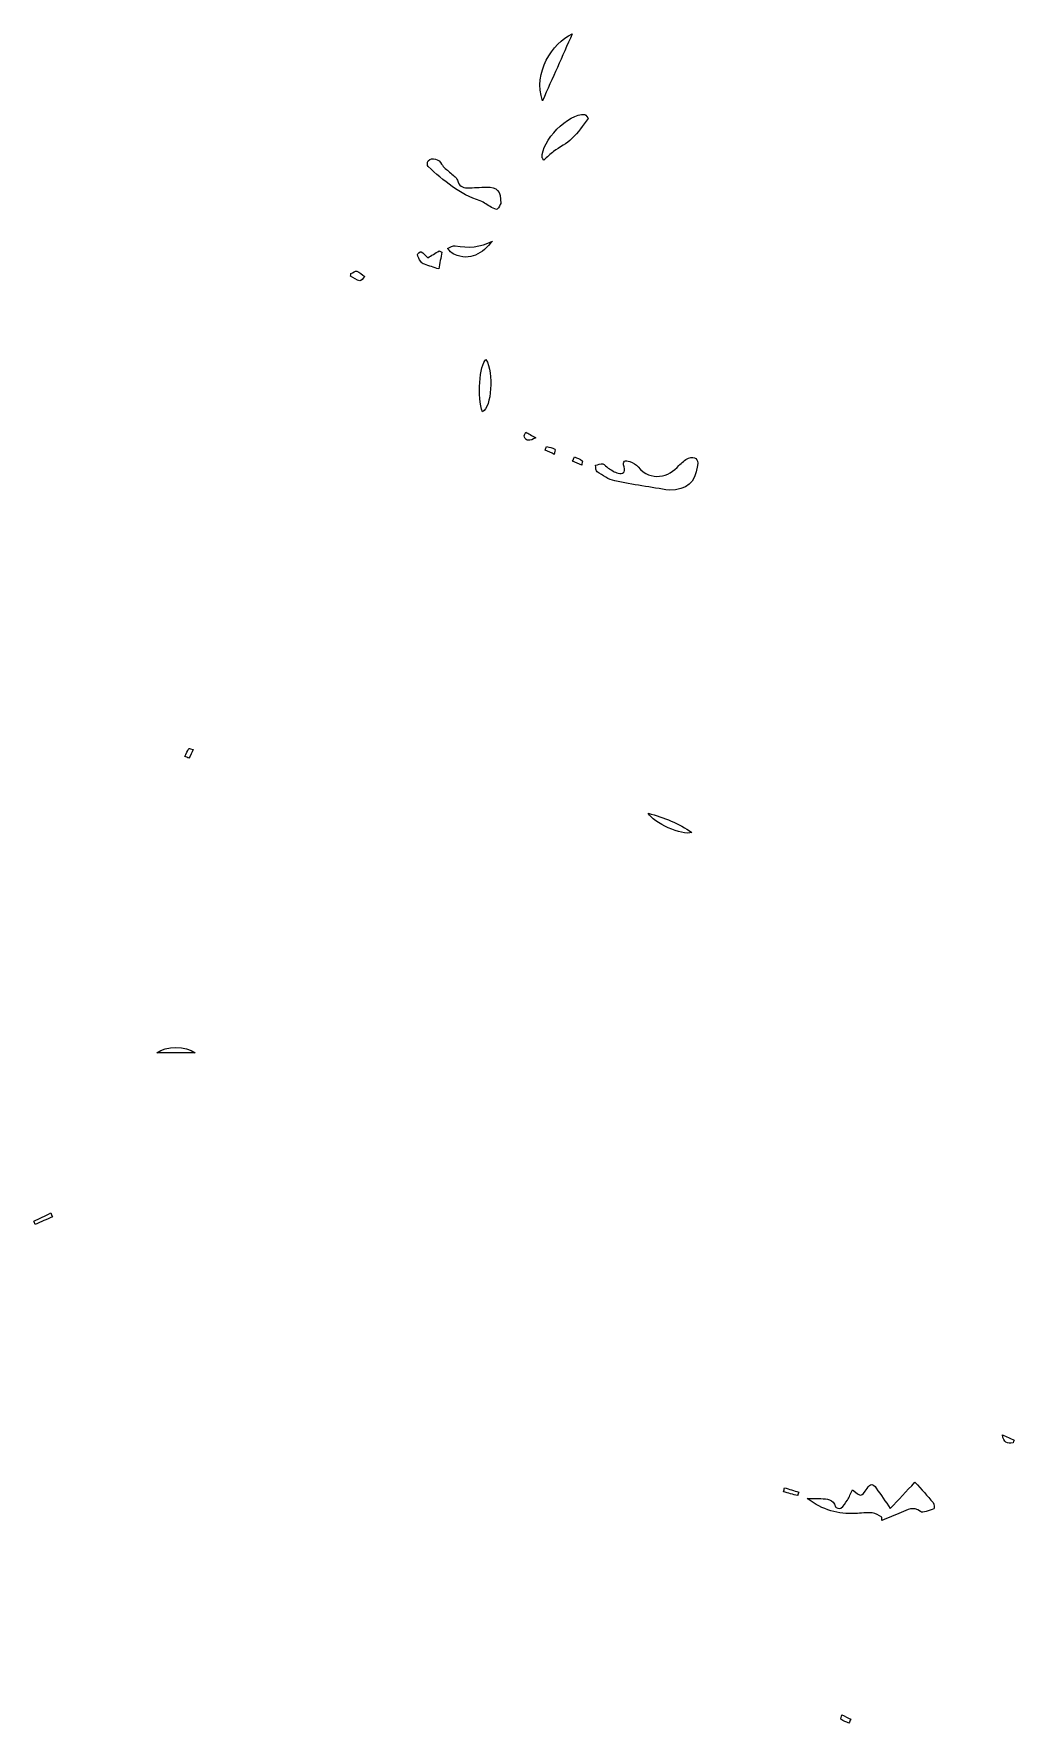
# Model space of a CAD drawing. Header units: inches. Extents: x 130 to 973, y -936 to -144.
# Drawn here: x 156.7 to 251.6, y -497.9 to -334.5 of the extents above; entities that cross this region are included whole.
import ezdxf

# ---------------------------------------------------------------- set-up
doc = ezdxf.new("R2010")
doc.units = ezdxf.units.IN
doc.header["$MEASUREMENT"] = 0
doc.layers.add('Layer 1', color=7, linetype='Continuous')

# ---------------------------------------------------------------- blocks, each defined once
blk = doc.blocks.new('block 71')
at = {"layer": 'Layer 1', "lineweight": 0}
for points, knots in [([(205.94, -340.94), (206.91, -338.76), (207.84, -336.67), (208.82, -334.47), (206.9, -335.38), (204.98, -338.22), (205.94, -340.94)], [0, 0, 0, 0, 1, 1, 1, 2, 2, 2, 2]), ([(207.01, -345.86), (207.59, -345.43), (208.27, -345.09), (208.79, -344.6), (209.38, -344.03), (209.85, -343.33), (210.34, -342.67), (210.37, -342.63), (210.14, -342.28), (210.02, -342.27), (208.46, -342.12), (205.78, -344.86), (205.91, -346.44), (205.91, -346.46), (205.93, -346.48), (206.06, -346.68), (206.4, -346.39), (206.68, -346.1), (207.01, -345.86)], [0, 0, 0, 0, 1, 1, 1, 2, 2, 2, 3, 3, 3, 4, 4, 4, 5, 5, 5, 6, 6, 6, 6]), ([(200.52, -349.3), (199.9, -349.31), (199.28, -349.36), (198.66, -349.37), (198.17, -349.37), (197.86, -349.17), (197.7, -348.63), (197.61, -348.33), (197.21, -348.11), (196.95, -347.86), (196.69, -347.6), (196.34, -347.39), (196.18, -347.08), (195.93, -346.59), (195.26, -346.35), (194.86, -346.76), (194.77, -346.85), (194.78, -347.22), (194.87, -347.31), (196.37, -348.68), (197.93, -349.98), (199.91, -350.64), (200.3, -350.77), (200.63, -351.07), (201, -351.27), (201.18, -351.36), (201.5, -351.51), (201.56, -351.45), (201.75, -351.26), (201.85, -350.97), (201.89, -350.89), (201.9, -349.65), (201.55, -349.28), (200.52, -349.3)], [0, 0, 0, 0, 1, 1, 1, 2, 2, 2, 3, 3, 3, 4, 4, 4, 5, 5, 5, 6, 6, 6, 7, 7, 7, 8, 8, 8, 9, 9, 9, 10, 10, 10, 11, 11, 11, 11]), ([(197.49, -354.97), (197.26, -354.93), (196.99, -355.15), (196.74, -355.25), (196.95, -355.44), (197.13, -355.7), (197.37, -355.8), (198.98, -356.51), (200.11, -355.71), (201.09, -354.52), (199.93, -355.13), (198.74, -355.22), (197.49, -354.97)], [0, 0, 0, 0, 1, 1, 1, 2, 2, 2, 3, 3, 3, 4, 4, 4, 4]), ([(194.2, -355.55), (194.13, -355.52), (193.81, -355.76), (193.83, -355.82), (193.89, -356.06), (194.01, -356.29), (194.15, -356.5), (194.23, -356.61), (194.37, -356.71), (194.51, -356.76), (194.96, -356.93), (195.43, -357.07), (195.9, -357.22), (196, -356.68), (196.1, -356.13), (196.2, -355.58), (196.12, -355.54), (196.03, -355.51), (195.94, -355.47), (195.56, -355.7), (195.18, -355.93), (194.84, -356.13), (194.56, -355.87), (194.4, -355.67), (194.2, -355.55)], [0, 0, 0, 0, 1, 1, 1, 2, 2, 2, 3, 3, 3, 4, 4, 4, 5, 5, 5, 6, 6, 6, 7, 7, 7, 8, 8, 8, 8]), ([(188.27, -358.38), (188.39, -358.41), (188.58, -358.1), (188.74, -357.95), (188.49, -357.77), (188.25, -357.54), (187.97, -357.44), (187.82, -357.39), (187.59, -357.59), (187.4, -357.67), (187.39, -357.75), (187.38, -357.84), (187.37, -357.92), (187.67, -358.08), (187.96, -358.3), (188.27, -358.38)], [0, 0, 0, 0, 1, 1, 1, 2, 2, 2, 3, 3, 3, 4, 4, 4, 5, 5, 5, 5]), ([(200.47, -365.98), (199.84, -366.47), (199.6, -369.7), (200.12, -371.05), (201.03, -370.55), (201.22, -367.33), (200.47, -365.98)], [0, 0, 0, 0, 1, 1, 1, 2, 2, 2, 2]), ([(204.31, -373), (204.26, -373.16), (204.12, -373.36), (204.18, -373.48), (204.37, -373.91), (204.7, -373.88), (205.28, -373.56), (204.86, -373.32), (204.59, -373.16), (204.31, -373)], [0, 0, 0, 0, 1, 1, 1, 2, 2, 2, 3, 3, 3, 3]), ([(207.08, -375.16), (207.1, -374.99), (207.19, -374.69), (207.13, -374.66), (206.89, -374.53), (206.6, -374.48), (206.33, -374.4), (206.29, -374.52), (206.25, -374.63), (206.2, -374.75), (206.5, -374.88), (206.79, -375.02), (207.08, -375.16)], [0, 0, 0, 0, 1, 1, 1, 2, 2, 2, 3, 3, 3, 4, 4, 4, 4]), ([(209.73, -376.21), (209.75, -376.06), (209.85, -375.8), (209.79, -375.77), (209.56, -375.61), (209.28, -375.52), (209.02, -375.41), (208.96, -375.55), (208.91, -375.68), (208.85, -375.82), (209.14, -375.95), (209.44, -376.08), (209.73, -376.21)], [0, 0, 0, 0, 1, 1, 1, 2, 2, 2, 3, 3, 3, 4, 4, 4, 4]), ([(220.94, -376.25), (221.05, -375.61), (220.68, -375.28), (220.07, -375.54), (219.72, -375.69), (219.39, -375.95), (219.14, -376.24), (218.19, -377.35), (216.41, -377.85), (215.19, -376.37), (215, -376.14), (214.69, -375.95), (214.4, -375.85), (213.96, -375.69), (213.61, -375.78), (213.83, -376.37), (214.04, -376.96), (213.66, -377.06), (213.26, -376.98), (212.92, -376.9), (212.6, -376.67), (212.29, -376.49), (212.11, -376.37), (211.97, -376.12), (211.78, -376.08), (211.56, -376.03), (211.3, -376.16), (211.06, -376.21), (211.11, -376.43), (211.09, -376.76), (211.23, -376.85), (211.77, -377.19), (212.32, -377.6), (212.93, -377.72), (214.67, -378.09), (216.44, -378.34), (218.2, -378.63), (219.95, -378.56), (220.66, -377.97), (220.94, -376.25)], [0, 0, 0, 0, 1, 1, 1, 2, 2, 2, 3, 3, 3, 4, 4, 4, 5, 5, 5, 6, 6, 6, 7, 7, 7, 8, 8, 8, 9, 9, 9, 10, 10, 10, 11, 11, 11, 12, 12, 12, 13, 13, 13, 13]), ([(172.15, -403.73), (172, -403.69), (171.74, -403.58), (171.71, -403.62), (171.56, -403.85), (171.46, -404.12), (171.34, -404.38), (171.47, -404.44), (171.6, -404.5), (171.73, -404.56), (171.87, -404.28), (172.01, -404.01), (172.15, -403.73)], [0, 0, 0, 0, 1, 1, 1, 2, 2, 2, 3, 3, 3, 4, 4, 4, 4]), ([(216.16, -409.89), (216.67, -410.8), (219.44, -412.07), (220.39, -411.75), (219.12, -410.87), (217.73, -410.3), (216.16, -409.89)], [0, 0, 0, 0, 1, 1, 1, 2, 2, 2, 2]), ([(172.32, -433.06), (171.46, -432.4), (169.47, -432.4), (168.63, -433.06), (169.91, -433.06), (171.05, -433.06), (172.32, -433.06)], [0, 0, 0, 0, 1, 1, 1, 2, 2, 2, 2]), ([(156.72, -449.35), (156.76, -449.45), (156.81, -449.56), (156.86, -449.66), (157.41, -449.42), (157.96, -449.18), (158.51, -448.94), (158.46, -448.81), (158.41, -448.69), (158.35, -448.56), (157.81, -448.83), (157.26, -449.09), (156.72, -449.35)], [0, 0, 0, 0, 1, 1, 1, 2, 2, 2, 3, 3, 3, 4, 4, 4, 4]), ([(250.44, -470.02), (250.53, -470.76), (250.9, -470.96), (251.47, -470.79), (251.51, -470.71), (251.54, -470.63), (251.58, -470.55), (251.2, -470.37), (250.82, -470.2), (250.44, -470.02)], [0, 0, 0, 0, 1, 1, 1, 2, 2, 2, 3, 3, 3, 3]), ([(230.63, -475.91), (230.66, -475.8), (230.7, -475.68), (230.73, -475.57), (230.27, -475.43), (229.81, -475.29), (229.35, -475.15), (229.32, -475.28), (229.29, -475.41), (229.26, -475.54), (229.72, -475.67), (230.17, -475.79), (230.63, -475.91)], [0, 0, 0, 0, 1, 1, 1, 2, 2, 2, 3, 3, 3, 4, 4, 4, 4]), ([(239.59, -477.16), (239.12, -476.47), (238.68, -475.83), (238.23, -475.19), (237.93, -474.74), (237.66, -474.72), (237.34, -475.21), (236.8, -476.06), (236.78, -476.05), (235.92, -475.36), (235.75, -475.7), (235.63, -476.04), (235.44, -476.34), (235.26, -476.63), (235.06, -476.91), (234.8, -477.13), (234.71, -477.2), (234.29, -477.08), (234.28, -477), (234.09, -476.19), (233.45, -476.24), (232.87, -476.2), (232.5, -476.17), (232.13, -476.19), (231.56, -476.19), (233.05, -477.33), (234.56, -477.71), (236.2, -477.64), (236.75, -477.61), (237.3, -477.53), (237.84, -477.58), (238.16, -477.61), (238.46, -477.84), (238.78, -477.98), (238.77, -478.1), (238.77, -478.21), (238.76, -478.33), (239.39, -478.06), (240.02, -477.8), (240.64, -477.53), (241.25, -477.27), (241.79, -476.92), (242.5, -477.45), (242.74, -477.63), (243.36, -477.33), (243.8, -477.19), (243.84, -477.18), (243.84, -476.72), (243.73, -476.58), (243.19, -475.93), (242.61, -475.32), (241.97, -474.62), (241.14, -475.5), (240.4, -476.29), (239.59, -477.16)], [0, 0, 0, 0, 1, 1, 1, 2, 2, 2, 3, 3, 3, 4, 4, 4, 5, 5, 5, 6, 6, 6, 7, 7, 7, 8, 8, 8, 9, 9, 9, 10, 10, 10, 11, 11, 11, 12, 12, 12, 13, 13, 13, 14, 14, 14, 15, 15, 15, 16, 16, 16, 17, 17, 17, 18, 18, 18, 18]), ([(234.91, -497.13), (234.87, -497.28), (234.77, -497.53), (234.81, -497.55), (235.05, -497.71), (235.32, -497.81), (235.58, -497.93), (235.64, -497.8), (235.7, -497.67), (235.77, -497.54), (235.48, -497.4), (235.2, -497.26), (234.91, -497.13)], [0, 0, 0, 0, 1, 1, 1, 2, 2, 2, 3, 3, 3, 4, 4, 4, 4])]:
    blk.add_open_spline(points, degree=3, knots=knots, dxfattribs=at)
blk = doc.blocks.new('block 70')
at = {"layer": 'Layer 1'}
blk.add_blockref('block 71', (0, 0), dxfattribs=at)
blk = doc.blocks.new('block 2')
at = {"layer": 'Layer 1'}
blk.add_blockref('block 70', (0, 0), dxfattribs=at)

msp = doc.modelspace()

# ---------------------------------------------------------------- block references
at = {"layer": 'Layer 1'}
msp.add_blockref('block 2', (0, 0), dxfattribs=at)

doc.saveas('drawing.dxf')
